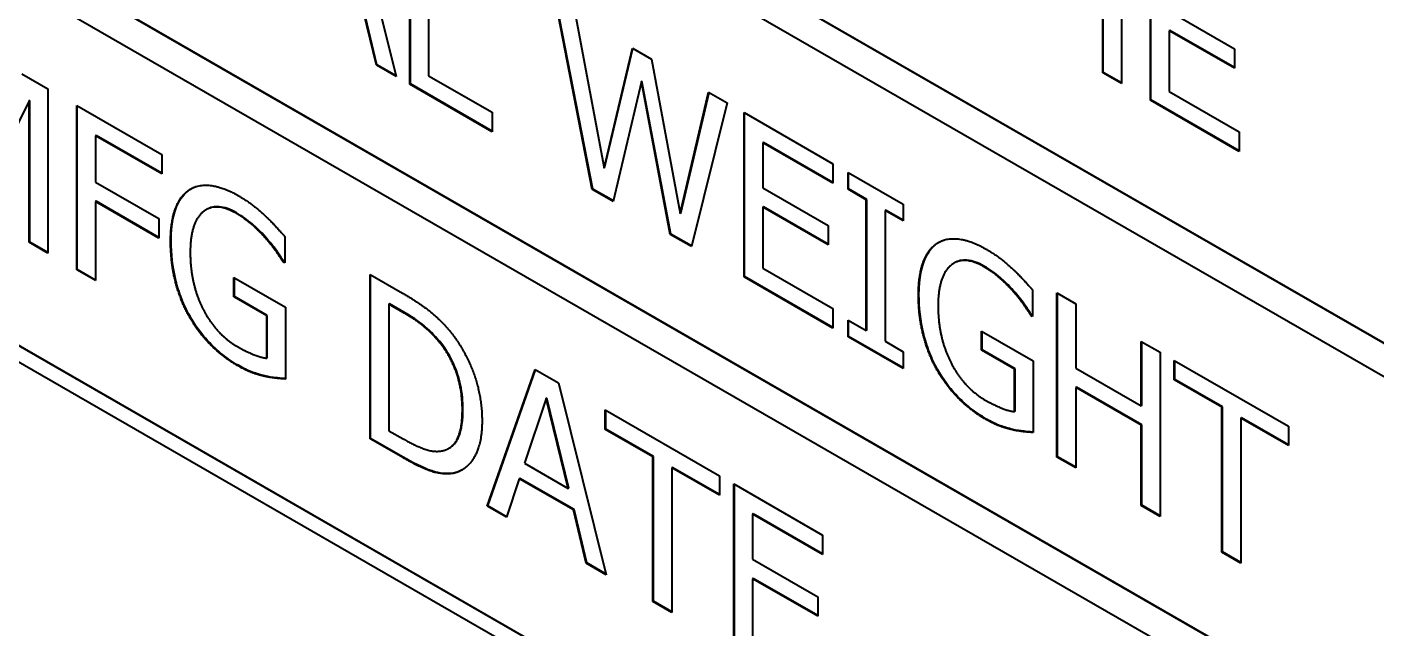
# Model space of a CAD drawing. Header units: millimetres. Extents: x 0 to 4205, y 0 to 2970.
# Drawn here: x 3783.57 to 3791.96, y 2352.49 to 2356.23 of the extents above; entities that cross this region are included whole.
import ezdxf

# ---------------------------------------------------------------- set-up
doc = ezdxf.new("R2010")
doc.units = ezdxf.units.MM
doc.header["$LTSCALE"] = 5
doc.layers.add('가시적인 것(ISO)', color=3, linetype='Continuous', lineweight=40)
doc.layers.add('가시적인 좁은 것(ISO)', color=3, linetype='Continuous', lineweight=35)

msp = doc.modelspace()

# ---------------------------------------------------------------- linework, layer by layer
at = {"layer": '가시적인 것(ISO)'}
for p, q in [((3797.9637, 2350.8328), (3782.2306, 2359.8929)), ((3782.2341, 2359.895), (3797.9637, 2350.8369)), ((3782.2306, 2359.6886), (3797.9637, 2350.6285)), ((3797.9637, 2348.3802), (3782.2306, 2357.4403)), ((3782.2341, 2357.4423), (3797.9637, 2348.3843)), ((3782.2306, 2357.2359), (3797.9637, 2348.1758)), ((3785.5697, 2357.1146), (3785.8677, 2355.9211)), ((3785.9515, 2355.8729), (3785.9515, 2356.8948)), ((3785.955, 2355.8749), (3785.955, 2356.8928)), ((3786.0689, 2356.8272), (3786.0689, 2355.9261)), ((3790.2634, 2355.9446), (3790.2634, 2356.8249)), ((3790.267, 2355.9466), (3790.267, 2356.827)), ((3790.3809, 2356.8989), (3790.3809, 2355.877)), ((3790.56, 2355.7738), (3790.56, 2356.7958)), ((3790.5635, 2355.7759), (3790.5635, 2356.7937)), ((3785.7437, 2355.9925), (3785.6635, 2356.3244)), ((3785.7473, 2355.9945), (3785.6671, 2356.3264)), ((3787.0875, 2355.2187), (3786.8618, 2356.3705)), ((3787.091, 2355.2207), (3786.8663, 2356.368)), ((3790.6774, 2356.3273), (3791.0836, 2356.0934)), ((3786.9829, 2356.3008), (3787.1605, 2355.3513)), ((3790.681, 2356.2084), (3790.6774, 2356.2064)), ((3791.0836, 2355.9725), (3790.6774, 2356.2064)), ((3790.6774, 2356.2064), (3790.6774, 2355.8271)), ((3791.0836, 2355.9766), (3790.681, 2356.2084)), ((3787.1605, 2355.3513), (3787.3367, 2356.0971)), ((3787.1641, 2355.3534), (3787.3394, 2356.0955)), ((3787.3367, 2356.0971), (3787.4564, 2356.0282)), ((3791.0836, 2356.0934), (3791.0836, 2355.9725)), ((3785.7473, 2355.9945), (3785.7437, 2355.9925)), ((3785.8677, 2355.9211), (3785.7437, 2355.9925)), ((3785.8665, 2355.9259), (3785.7473, 2355.9945)), ((3787.4564, 2356.0282), (3787.634, 2355.0688)), ((3783.5369, 2355.9381), (3783.7002, 2355.8441)), ((3786.0689, 2355.9261), (3786.4636, 2355.6989)), ((3790.267, 2355.9466), (3790.2634, 2355.9446)), ((3790.3809, 2355.877), (3790.2634, 2355.9446)), ((3790.3809, 2355.881), (3790.267, 2355.9466)), ((3783.7002, 2355.8441), (3783.7002, 2354.8221)), ((3785.955, 2355.8749), (3785.9515, 2355.8729)), ((3786.4636, 2355.5779), (3785.9515, 2355.8729)), ((3786.4636, 2355.582), (3785.955, 2355.8749)), ((3787.3926, 2355.891), (3787.2178, 2355.1436)), ((3787.3961, 2355.893), (3787.3926, 2355.891)), ((3787.5724, 2354.9394), (3787.3926, 2355.891)), ((3787.5759, 2354.9415), (3787.3961, 2355.893)), ((3787.634, 2355.0688), (3787.8109, 2355.824)), ((3787.6375, 2355.0708), (3787.8136, 2355.8225)), ((3787.8109, 2355.824), (3787.9262, 2355.7576)), ((3790.6774, 2355.8271), (3791.1129, 2355.5763)), ((3783.5827, 2355.7701), (3783.3521, 2355.3042)), ((3783.5863, 2355.7721), (3783.5827, 2355.7701)), ((3783.5827, 2354.8898), (3783.5827, 2355.7701)), ((3783.5863, 2354.8918), (3783.5863, 2355.7721)), ((3783.8793, 2354.719), (3783.8793, 2355.741)), ((3783.8793, 2355.741), (3784.4079, 2355.4365)), ((3783.8828, 2354.7211), (3783.8828, 2355.7389)), ((3787.9262, 2355.7576), (3787.7042, 2354.8635)), ((3790.5635, 2355.7759), (3790.56, 2355.7738)), ((3791.1129, 2355.4554), (3790.56, 2355.7738)), ((3791.1129, 2355.4595), (3790.5635, 2355.7759)), ((3786.4636, 2355.6989), (3786.4636, 2355.5779)), ((3788.0315, 2354.675), (3788.0315, 2355.697)), ((3788.0315, 2355.697), (3788.5845, 2355.3785)), ((3788.0351, 2354.6771), (3788.0351, 2355.6949)), ((3791.1129, 2355.5763), (3791.1129, 2355.4554)), ((3784.0003, 2355.5544), (3783.9967, 2355.5524)), ((3784.4079, 2355.3156), (3783.9967, 2355.5524)), ((3783.9967, 2355.5524), (3783.9967, 2355.2642)), ((3784.4079, 2355.3197), (3784.0003, 2355.5544)), ((3788.1525, 2355.5105), (3788.149, 2355.5084)), ((3788.5845, 2355.2576), (3788.149, 2355.5084)), ((3788.149, 2355.5084), (3788.149, 2355.2285)), ((3788.5845, 2355.2617), (3788.1525, 2355.5105)), ((3784.4079, 2355.4365), (3784.4079, 2355.3156)), ((3787.1641, 2355.3534), (3787.1605, 2355.3513)), ((3788.5845, 2355.3785), (3788.5845, 2355.2576)), ((3788.679, 2355.2197), (3788.679, 2355.3241)), ((3788.679, 2355.3241), (3789.0214, 2355.1269)), ((3788.6826, 2355.2218), (3788.6826, 2355.3221)), ((3783.9967, 2355.2642), (3784.3907, 2355.0373)), ((3787.091, 2355.2207), (3787.0875, 2355.2187)), ((3787.2178, 2355.1436), (3787.0875, 2355.2187)), ((3787.2187, 2355.1472), (3787.091, 2355.2207)), ((3788.149, 2355.2285), (3788.5551, 2354.9946)), ((3788.6826, 2355.2218), (3788.679, 2355.2197)), ((3788.7915, 2355.155), (3788.679, 2355.2197)), ((3788.795, 2355.157), (3788.6826, 2355.2218)), ((3788.795, 2355.157), (3788.7915, 2355.155)), ((3788.7915, 2354.3417), (3788.7915, 2355.155)), ((3788.795, 2354.3438), (3788.795, 2355.157)), ((3784.0003, 2355.1453), (3783.9967, 2355.1433)), ((3784.3907, 2354.9164), (3783.9967, 2355.1433)), ((3783.9967, 2355.1433), (3783.9967, 2354.6514)), ((3784.3907, 2354.9205), (3784.0003, 2355.1453)), ((3784.6876, 2355.0944), (3784.6841, 2355.0924)), ((3787.6375, 2355.0708), (3787.634, 2355.0688)), ((3788.1525, 2355.1096), (3788.149, 2355.1076)), ((3788.149, 2355.1076), (3788.149, 2354.7283)), ((3788.5551, 2354.8737), (3788.149, 2355.1076)), ((3788.5551, 2354.8778), (3788.1525, 2355.1096)), ((3788.9125, 2355.0894), (3788.909, 2355.0873)), ((3789.0214, 2355.0226), (3788.909, 2355.0873)), ((3788.909, 2355.0873), (3788.909, 2354.2741)), ((3789.0214, 2355.0267), (3788.9125, 2355.0894)), ((3789.0214, 2355.1269), (3789.0214, 2355.0226)), ((3797.9637, 2345.9276), (3782.2306, 2354.9877)), ((3782.2341, 2354.9897), (3797.9637, 2345.9316)), ((3784.3907, 2355.0373), (3784.3907, 2354.9164)), ((3788.5551, 2354.9946), (3788.5551, 2354.8737)), ((3798.0521, 2345.7745), (3782.1422, 2354.9364)), ((3785.0554, 2354.9204), (3785.0518, 2354.9183)), ((3785.1736, 2354.926), (3785.1736, 2354.7621)), ((3787.5759, 2354.9415), (3787.5724, 2354.9394)), ((3787.7042, 2354.8635), (3787.5724, 2354.9394)), ((3787.7051, 2354.8671), (3787.5759, 2354.9415)), ((3783.5863, 2354.8918), (3783.5827, 2354.8898)), ((3783.7002, 2354.8221), (3783.5827, 2354.8898)), ((3783.7002, 2354.8262), (3783.5863, 2354.8918)), ((3785.1671, 2354.7699), (3785.1636, 2354.7678)), ((3785.1736, 2354.7621), (3785.1636, 2354.7678)), ((3785.1736, 2354.7661), (3785.1671, 2354.7699)), ((3788.149, 2354.7283), (3788.5845, 2354.4775)), ((3789.3413, 2354.7617), (3789.3377, 2354.7597)), ((3783.8828, 2354.7211), (3783.8793, 2354.719)), ((3783.9967, 2354.6514), (3783.8793, 2354.719)), ((3783.9967, 2354.6554), (3783.8828, 2354.7211)), ((3784.8563, 2354.5514), (3784.8563, 2354.6707)), ((3784.8563, 2354.6707), (3785.1772, 2354.4859)), ((3784.8598, 2354.5535), (3784.8598, 2354.6686)), ((3785.7043, 2353.668), (3785.7043, 2354.69)), ((3785.7043, 2354.69), (3785.9056, 2354.5741)), ((3785.7079, 2353.6701), (3785.7079, 2354.6879)), ((3788.0351, 2354.6771), (3788.0315, 2354.675)), ((3788.5845, 2354.3566), (3788.0315, 2354.675)), ((3788.5845, 2354.3607), (3788.0351, 2354.6771)), ((3789.709, 2354.5876), (3789.7055, 2354.5856)), ((3789.8272, 2354.5933), (3789.8272, 2354.4294)), ((3789.9784, 2353.5539), (3789.9784, 2354.5759)), ((3789.9784, 2354.5759), (3790.0958, 2354.5082)), ((3789.9819, 2353.556), (3789.9819, 2354.5738)), ((3784.8598, 2354.5535), (3784.8563, 2354.5514)), ((3785.0611, 2354.4335), (3784.8563, 2354.5514)), ((3785.0647, 2354.4355), (3784.8598, 2354.5535)), ((3785.1772, 2354.4859), (3785.1772, 2354.0395)), ((3785.8253, 2354.5068), (3785.8218, 2354.5047)), ((3785.8218, 2354.5047), (3785.8218, 2353.718)), ((3785.9113, 2354.4532), (3785.8218, 2354.5047)), ((3785.9149, 2354.4552), (3785.8253, 2354.5068)), ((3788.5845, 2354.4775), (3788.5845, 2354.3566)), ((3790.0958, 2354.5082), (3790.0958, 2354.1074)), ((3785.0647, 2354.4355), (3785.0611, 2354.4335)), ((3785.0611, 2354.1693), (3785.0611, 2354.4335)), ((3785.0647, 2354.1713), (3785.0647, 2354.4355)), ((3788.679, 2354.3022), (3788.679, 2354.4065)), ((3788.679, 2354.4065), (3788.7915, 2354.3417)), ((3788.6826, 2354.3042), (3788.6826, 2354.4045)), ((3789.8207, 2354.4372), (3789.8172, 2354.4351)), ((3789.8272, 2354.4294), (3789.8172, 2354.4351)), ((3789.8272, 2354.4334), (3789.8207, 2354.4372)), ((3788.795, 2354.3438), (3788.7915, 2354.3417)), ((3789.5099, 2354.2187), (3789.5099, 2354.338)), ((3789.5099, 2354.338), (3789.8308, 2354.1532)), ((3789.5134, 2354.2207), (3789.5134, 2354.3359)), ((3788.6826, 2354.3042), (3788.679, 2354.3022)), ((3789.0214, 2354.105), (3788.679, 2354.3022)), ((3789.0214, 2354.1091), (3788.6826, 2354.3042)), ((3788.909, 2354.2741), (3789.0214, 2354.2093)), ((3790.5027, 2353.8731), (3790.5027, 2354.2739)), ((3790.5027, 2354.2739), (3790.6201, 2354.2063)), ((3790.5062, 2353.8751), (3790.5062, 2354.2719)), ((3785.0647, 2354.1713), (3785.0611, 2354.1693)), ((3789.0214, 2354.2093), (3789.0214, 2354.105)), ((3789.5134, 2354.2207), (3789.5099, 2354.2187)), ((3789.7148, 2354.1007), (3789.5099, 2354.2187)), ((3789.7183, 2354.1028), (3789.5134, 2354.2207)), ((3789.8308, 2354.1532), (3789.8308, 2353.7068)), ((3790.6201, 2354.2063), (3790.6201, 2353.1843)), ((3790.709, 2354.0342), (3790.709, 2354.1551)), ((3790.709, 2354.1551), (3791.4195, 2353.746)), ((3790.7125, 2354.0363), (3790.7125, 2354.1531)), ((3786.4335, 2353.2481), (3786.7315, 2354.0985)), ((3786.437, 2353.2502), (3786.7338, 2354.0971)), ((3786.7315, 2354.0985), (3786.8762, 2354.0152)), ((3789.7183, 2354.1028), (3789.7148, 2354.1007)), ((3789.7148, 2353.8366), (3789.7148, 2354.1007)), ((3789.7183, 2353.8386), (3789.7183, 2354.1028)), ((3790.0958, 2354.1074), (3790.5027, 2353.8731)), ((3786.8762, 2354.0152), (3787.1741, 2352.8216)), ((3790.0994, 2353.9885), (3790.0958, 2353.9865)), ((3790.5027, 2353.7522), (3790.0958, 2353.9865)), ((3790.0958, 2353.9865), (3790.0958, 2353.4863)), ((3790.5062, 2353.7542), (3790.0994, 2353.9885)), ((3790.7125, 2354.0363), (3790.709, 2354.0342)), ((3791.0055, 2353.8635), (3790.709, 2354.0342)), ((3791.009, 2353.8655), (3790.7125, 2354.0363)), ((3786.801, 2353.9193), (3786.6649, 2353.5166)), ((3786.8045, 2353.9214), (3786.801, 2353.9193)), ((3786.9378, 2353.3594), (3786.801, 2353.9193)), ((3786.9413, 2353.3614), (3786.8045, 2353.9214)), ((3787.1677, 2353.7264), (3787.1677, 2353.8473)), ((3787.1677, 2353.8473), (3787.8782, 2353.4381)), ((3787.1712, 2353.7284), (3787.1712, 2353.8452)), ((3789.7183, 2353.8386), (3789.7148, 2353.8366)), ((3790.5062, 2353.8751), (3790.5027, 2353.8731)), ((3791.009, 2353.8655), (3791.0055, 2353.8635)), ((3791.0055, 2352.9624), (3791.0055, 2353.8635)), ((3791.009, 2352.9645), (3791.009, 2353.8655)), ((3787.1712, 2353.7284), (3787.1677, 2353.7264)), ((3787.4642, 2353.5556), (3787.1677, 2353.7264)), ((3787.4678, 2353.5576), (3787.1712, 2353.7284)), ((3790.5062, 2353.7542), (3790.5027, 2353.7522)), ((3790.5027, 2353.252), (3790.5027, 2353.7522)), ((3790.5062, 2353.254), (3790.5062, 2353.7542)), ((3791.1265, 2353.7979), (3791.123, 2353.7958)), ((3791.123, 2353.7958), (3791.123, 2352.8948)), ((3791.4195, 2353.6251), (3791.123, 2353.7958)), ((3791.4195, 2353.6291), (3791.1265, 2353.7979)), ((3791.4195, 2353.746), (3791.4195, 2353.6251)), ((3785.7079, 2353.6701), (3785.7043, 2353.668)), ((3785.9078, 2353.5509), (3785.7043, 2353.668)), ((3785.9113, 2353.5529), (3785.7079, 2353.6701)), ((3785.8218, 2353.718), (3785.9113, 2353.6664)), ((3786.1977, 2353.6101), (3786.1942, 2353.608)), ((3787.4678, 2353.5576), (3787.4642, 2353.5556)), ((3787.4642, 2352.6546), (3787.4642, 2353.5556)), ((3787.4678, 2352.6566), (3787.4678, 2353.5576)), ((3789.9819, 2353.556), (3789.9784, 2353.5539)), ((3790.0958, 2353.4863), (3789.9784, 2353.5539)), ((3790.0958, 2353.4904), (3789.9819, 2353.556)), ((3786.6649, 2353.5166), (3786.9378, 2353.3594)), ((3787.5852, 2353.49), (3787.5817, 2353.488)), ((3787.5817, 2353.488), (3787.5817, 2352.5869)), ((3787.8782, 2353.3172), (3787.5817, 2353.488)), ((3787.8782, 2353.3213), (3787.5852, 2353.49)), ((3786.2243, 2353.4547), (3786.2208, 2353.4526)), ((3786.6326, 2353.4192), (3786.5524, 2353.1797)), ((3786.6362, 2353.4212), (3786.6326, 2353.4192)), ((3786.97, 2353.2249), (3786.6326, 2353.4192)), ((3786.9735, 2353.2269), (3786.6362, 2353.4212)), ((3787.8782, 2353.4381), (3787.8782, 2353.3172)), ((3787.9678, 2352.3646), (3787.9678, 2353.3865)), ((3787.9678, 2353.3865), (3788.5207, 2353.0681)), ((3787.9713, 2352.3666), (3787.9713, 2353.3845)), ((3786.9413, 2353.3614), (3786.9378, 2353.3594)), ((3786.437, 2353.2502), (3786.4335, 2353.2481)), ((3786.5524, 2353.1797), (3786.4335, 2353.2481)), ((3786.5536, 2353.1831), (3786.437, 2353.2502)), ((3786.9735, 2353.2269), (3786.97, 2353.2249)), ((3787.0502, 2352.893), (3786.97, 2353.2249)), ((3787.0538, 2352.895), (3786.9735, 2353.2269)), ((3790.5062, 2353.254), (3790.5027, 2353.252)), ((3790.6201, 2353.1843), (3790.5027, 2353.252)), ((3790.6201, 2353.1884), (3790.5062, 2353.254)), ((3788.0888, 2353.2), (3788.0852, 2353.198)), ((3788.5207, 2352.9472), (3788.0852, 2353.198)), ((3788.0852, 2353.198), (3788.0852, 2352.9181)), ((3788.5207, 2352.9513), (3788.0888, 2353.2)), ((3788.5207, 2353.0681), (3788.5207, 2352.9472)), ((3791.009, 2352.9645), (3791.0055, 2352.9624)), ((3791.123, 2352.8989), (3791.009, 2352.9645)), ((3787.0538, 2352.895), (3787.0502, 2352.893)), ((3787.1741, 2352.8216), (3787.0502, 2352.893)), ((3787.173, 2352.8264), (3787.0538, 2352.895)), ((3788.0852, 2352.9181), (3788.4914, 2352.6842)), ((3791.123, 2352.8948), (3791.0055, 2352.9624)), ((3788.0888, 2352.7992), (3788.0852, 2352.7972)), ((3788.4914, 2352.5633), (3788.0852, 2352.7972)), ((3788.0852, 2352.7972), (3788.0852, 2352.4179)), ((3788.4914, 2352.5674), (3788.0888, 2352.7992)), ((3787.4678, 2352.6566), (3787.4642, 2352.6546)), ((3787.5817, 2352.5869), (3787.4642, 2352.6546)), ((3787.5817, 2352.591), (3787.4678, 2352.6566)), ((3788.4914, 2352.6842), (3788.4914, 2352.5633))]:
    msp.add_line(p, q, dxfattribs=at)
for points, degree in [([(3784.5791, 2355.2162), (3784.6328, 2355.2524), (3784.7904, 2355.2345), (3784.8842, 2355.1805)], 2), ([(3784.463, 2354.8946), (3784.463, 2355.018), (3784.5232, 2355.1788), (3784.5791, 2355.2162)], 2), ([(3784.5826, 2355.2183), (3784.5852, 2355.22), (3784.5878, 2355.2216), (3784.5904, 2355.2232)], 3), ([(3784.8842, 2355.1805), (3784.9293, 2355.1545), (3785.011, 2355.0926), (3785.0482, 2355.0579)], 2), ([(3784.8706, 2355.0707), (3784.7431, 2355.1441), (3784.5855, 2355.0129), (3784.5855, 2354.8283)], 2), ([(3785.0518, 2354.9183), (3785.016, 2354.9596), (3784.9236, 2355.0402), (3784.8706, 2355.0707)], 2), ([(3785.0482, 2355.0579), (3785.0783, 2355.0306), (3785.1514, 2354.9521), (3785.1736, 2354.926)], 2), ([(3784.5784, 2354.4299), (3784.5225, 2354.53), (3784.463, 2354.7646), (3784.463, 2354.8946)], 2), ([(3785.1636, 2354.7678), (3785.1414, 2354.803), (3785.0948, 2354.8704), (3785.0518, 2354.9183)], 2), ([(3789.2327, 2354.8835), (3789.2864, 2354.9197), (3789.444, 2354.9018), (3789.5378, 2354.8478)], 2), ([(3784.5855, 2354.8283), (3784.5855, 2354.7256), (3784.6271, 2354.5476), (3784.6665, 2354.4719)], 2), ([(3789.1167, 2354.5619), (3789.1167, 2354.6853), (3789.1768, 2354.8461), (3789.2327, 2354.8835)], 2), ([(3789.2363, 2354.8855), (3789.2388, 2354.8873), (3789.2414, 2354.8889), (3789.2441, 2354.8905)], 3), ([(3789.5378, 2354.8478), (3789.583, 2354.8218), (3789.6646, 2354.7598), (3789.7019, 2354.7251)], 2), ([(3789.5242, 2354.738), (3789.3967, 2354.8114), (3789.2392, 2354.6802), (3789.2392, 2354.4955)], 2), ([(3789.7055, 2354.5856), (3789.6696, 2354.6269), (3789.5772, 2354.7075), (3789.5242, 2354.738)], 2), ([(3789.7019, 2354.7251), (3789.732, 2354.6979), (3789.805, 2354.6194), (3789.8272, 2354.5933)], 2), ([(3785.9056, 2354.5741), (3786.0302, 2354.5023), (3786.1721, 2354.3776), (3786.2222, 2354.3106)], 2), ([(3789.232, 2354.0972), (3789.1761, 2354.1973), (3789.1167, 2354.4319), (3789.1167, 2354.5619)], 2), ([(3789.8172, 2354.4351), (3789.795, 2354.4703), (3789.7484, 2354.5377), (3789.7055, 2354.5856)], 2), ([(3789.2392, 2354.4955), (3789.2392, 2354.3928), (3789.2807, 2354.2149), (3789.3201, 2354.1392)], 2), ([(3784.8835, 2354.1209), (3784.7897, 2354.1749), (3784.6342, 2354.3306), (3784.5784, 2354.4299)], 2), ([(3784.6665, 2354.4719), (3784.7044, 2354.3971), (3784.8119, 2354.2797), (3784.8792, 2354.2409)], 2), ([(3786.1449, 2354.2574), (3786.0976, 2354.3169), (3785.9909, 2354.4074), (3785.9113, 2354.4532)], 2), ([(3786.2222, 2354.3106), (3786.3074, 2354.1961), (3786.4013, 2353.9259), (3786.4013, 2353.7768)], 2), ([(3784.8792, 2354.2409), (3784.9286, 2354.2125), (3785.0275, 2354.1721), (3785.0611, 2354.1693)], 2), ([(3786.2788, 2353.849), (3786.2788, 2353.9666), (3786.2115, 2354.1719), (3786.1449, 2354.2574)], 2), ([(3789.3201, 2354.1392), (3789.3581, 2354.0643), (3789.4655, 2353.947), (3789.5328, 2353.9082)], 2), ([(3785.0468, 2354.0566), (3785.0031, 2354.0669), (3784.9329, 2354.0924), (3784.8835, 2354.1209)], 2), ([(3785.1772, 2354.0395), (3785.155, 2354.0407), (3785.079, 2354.0488), (3785.0468, 2354.0566)], 2), ([(3789.5371, 2353.7881), (3789.4433, 2353.8422), (3789.2879, 2353.9979), (3789.232, 2354.0972)], 2), ([(3789.5328, 2353.9082), (3789.5823, 2353.8797), (3789.6811, 2353.8394), (3789.7148, 2353.8366)], 2), ([(3786.1556, 2353.5937), (3786.2172, 2353.6062), (3786.2788, 2353.7298), (3786.2788, 2353.849)], 2), ([(3786.4013, 2353.7768), (3786.4013, 2353.6369), (3786.3031, 2353.4681), (3786.2208, 2353.4526)], 2), ([(3789.7004, 2353.7239), (3789.6567, 2353.7342), (3789.5866, 2353.7597), (3789.5371, 2353.7881)], 2), ([(3789.8308, 2353.7068), (3789.8086, 2353.708), (3789.7327, 2353.7161), (3789.7004, 2353.7239)], 2), ([(3785.9113, 2353.6664), (3785.9894, 2353.6215), (3786.1076, 2353.5824), (3786.1556, 2353.5937)], 2), ([(3786.2208, 2353.4526), (3786.1534, 2353.4425), (3786.0152, 2353.489), (3785.9078, 2353.5509)], 2), ([(3786.2779, 2353.474), (3786.2616, 2353.4648), (3786.2437, 2353.4583), (3786.2243, 2353.4547)], 3)]:
    msp.add_open_spline(points, degree=degree, dxfattribs=at)
for points, knots in [([(3784.4666, 2354.8967), (3784.4666, 2355.0077), (3784.4848, 2355.0739), (3784.5217, 2355.16), (3784.5478, 2355.195), (3784.5826, 2355.2183)], [-0.08477293, -0.08477293, -0.08477293, -0.08477293, -0.04339478, -0.04339478, 0, 0, 0, 0]), ([(3784.8741, 2355.0727), (3784.855, 2355.0838), (3784.8358, 2355.0929), (3784.7992, 2355.1058), (3784.7819, 2355.1097), (3784.7359, 2355.1133), (3784.7102, 2355.1074), (3784.6876, 2355.0944)], [-0.19072632, -0.19072632, -0.19072632, -0.19072632, -0.16422794, -0.16422794, -0.13916, -0.13916, -0.09508178, -0.09508178, -0.09508178, -0.09508178]), ([(3785.0554, 2354.9204), (3785.0241, 2354.9564), (3784.9921, 2354.9856), (3784.9409, 2355.0302), (3784.9076, 2355.0535), (3784.8741, 2355.0727)], [-0.04479022, -0.04479022, -0.04479022, -0.04479022, -0.02837861, -0.02837861, 0, 0, 0, 0]), ([(3784.5819, 2354.4319), (3784.5629, 2354.466), (3784.5465, 2354.5008), (3784.5154, 2354.5799), (3784.5039, 2354.6192), (3784.4745, 2354.7353), (3784.4666, 2354.8191), (3784.4666, 2354.8967)], [-0.09310878, -0.09310878, -0.09310878, -0.09310878, -0.07687464, -0.07687464, -0.05694028, -0.05694028, 0, 0, 0, 0]), ([(3785.1671, 2354.7699), (3785.1524, 2354.7932), (3785.1372, 2354.8162), (3785.1036, 2354.8647), (3785.0792, 2354.8938), (3785.0554, 2354.9204)], [-0.0416334, -0.0416334, -0.0416334, -0.0416334, -0.02229884, -0.02229884, 0, 0, 0, 0]), ([(3789.1202, 2354.564), (3789.1202, 2354.675), (3789.1385, 2354.7411), (3789.1754, 2354.8273), (3789.2015, 2354.8623), (3789.2363, 2354.8855)], [-0.08477293, -0.08477293, -0.08477293, -0.08477293, -0.04339478, -0.04339478, 0, 0, 0, 0]), ([(3789.5278, 2354.74), (3789.5086, 2354.7511), (3789.4895, 2354.7602), (3789.4528, 2354.7731), (3789.4355, 2354.777), (3789.3895, 2354.7806), (3789.3638, 2354.7747), (3789.3413, 2354.7617)], [-0.19072632, -0.19072632, -0.19072632, -0.19072632, -0.16422794, -0.16422794, -0.13916, -0.13916, -0.09508178, -0.09508178, -0.09508178, -0.09508178]), ([(3789.709, 2354.5876), (3789.6777, 2354.6237), (3789.6457, 2354.6529), (3789.5946, 2354.6975), (3789.5612, 2354.7208), (3789.5278, 2354.74)], [-0.04479022, -0.04479022, -0.04479022, -0.04479022, -0.02837861, -0.02837861, 0, 0, 0, 0]), ([(3789.2355, 2354.0992), (3789.2165, 2354.1332), (3789.2002, 2354.1681), (3789.169, 2354.2472), (3789.1576, 2354.2865), (3789.1282, 2354.4026), (3789.1202, 2354.4864), (3789.1202, 2354.564)], [-0.09310878, -0.09310878, -0.09310878, -0.09310878, -0.07687464, -0.07687464, -0.05694028, -0.05694028, 0, 0, 0, 0]), ([(3789.8207, 2354.4372), (3789.806, 2354.4605), (3789.7908, 2354.4834), (3789.7573, 2354.532), (3789.7328, 2354.5611), (3789.709, 2354.5876)], [-0.0416334, -0.0416334, -0.0416334, -0.0416334, -0.02229884, -0.02229884, 0, 0, 0, 0]), ([(3784.887, 2354.1229), (3784.8531, 2354.1424), (3784.8193, 2354.1651), (3784.7551, 2354.2163), (3784.7243, 2354.2446), (3784.6524, 2354.322), (3784.6145, 2354.3741), (3784.5819, 2354.4319)], [-0.0951454, -0.0951454, -0.0951454, -0.0951454, -0.0664999, -0.0664999, -0.03983799, -0.03983799, 0, 0, 0, 0]), ([(3786.1484, 2354.2595), (3786.1169, 2354.2991), (3786.0834, 2354.334), (3786.0259, 2354.3827), (3785.9855, 2354.4145), (3785.9149, 2354.4552)], [-0.1576458, -0.1576458, -0.1576458, -0.1576458, -0.059904, -0.059904, 0, 0, 0, 0]), ([(3786.2823, 2353.8511), (3786.2823, 2353.8987), (3786.2782, 2353.9497), (3786.2578, 2354.0467), (3786.2435, 2354.0921), (3786.2027, 2354.181), (3786.1778, 2354.2217), (3786.1484, 2354.2595)], [-0.09412968, -0.09412968, -0.09412968, -0.09412968, -0.0591507, -0.0591507, -0.029243, -0.029243, 0, 0, 0, 0]), ([(3785.0503, 2354.0587), (3785.0244, 2354.0647), (3784.9981, 2354.072), (3784.9445, 2354.0915), (3784.9144, 2354.1071), (3784.887, 2354.1229)], [-0.04611182, -0.04611182, -0.04611182, -0.04611182, -0.02323585, -0.02323585, 0, 0, 0, 0]), ([(3785.1772, 2354.0418), (3785.1548, 2354.0431), (3785.126, 2354.0462), (3785.0978, 2354.0492), (3785.0739, 2354.053), (3785.0503, 2354.0587)], [-0.02580351, -0.02580351, -0.02580351, -0.02580351, -0.02082006, -0.02082006, 0, 0, 0, 0]), ([(3789.5407, 2353.7902), (3789.5068, 2353.8097), (3789.4729, 2353.8324), (3789.4087, 2353.8836), (3789.3779, 2353.9118), (3789.306, 2353.9893), (3789.2681, 2354.0414), (3789.2355, 2354.0992)], [-0.0951454, -0.0951454, -0.0951454, -0.0951454, -0.0664999, -0.0664999, -0.03983799, -0.03983799, 0, 0, 0, 0]), ([(3786.1977, 2353.6101), (3786.204, 2353.6137), (3786.2101, 2353.618), (3786.2361, 2353.6402), (3786.2481, 2353.6618), (3786.2758, 2353.7243), (3786.2823, 2353.7878), (3786.2823, 2353.8511)], [-0.0664739, -0.0664739, -0.0664739, -0.0664739, -0.0620903, -0.0620903, -0.04638943, -0.04638943, 0, 0, 0, 0]), ([(3789.704, 2353.7259), (3789.678, 2353.732), (3789.6518, 2353.7393), (3789.5982, 2353.7588), (3789.5681, 2353.7744), (3789.5407, 2353.7902)], [-0.04611182, -0.04611182, -0.04611182, -0.04611182, -0.02323585, -0.02323585, 0, 0, 0, 0]), ([(3789.8308, 2353.709), (3789.8084, 2353.7104), (3789.7796, 2353.7135), (3789.7515, 2353.7165), (3789.7276, 2353.7202), (3789.704, 2353.7259)], [-0.02580351, -0.02580351, -0.02580351, -0.02580351, -0.02082006, -0.02082006, 0, 0, 0, 0]), ([(3786.2243, 2353.4547), (3786.1621, 2353.4453), (3786.1127, 2353.4595), (3786.0328, 2353.4863), (3785.9672, 2353.5207), (3785.9113, 2353.5529)], [-0.06880073, -0.06880073, -0.06880073, -0.06880073, -0.04741805, -0.04741805, 0, 0, 0, 0])]:
    msp.add_open_spline(points, degree=3, knots=knots, dxfattribs=at)
at = {"layer": '가시적인 좁은 것(ISO)'}
for p, q in [((3784.5826, 2355.2183), (3784.5791, 2355.2162)), ((3784.8741, 2355.0727), (3784.8706, 2355.0707)), ((3784.4666, 2354.8967), (3784.463, 2354.8946)), ((3789.2363, 2354.8855), (3789.2327, 2354.8835)), ((3789.5278, 2354.74), (3789.5242, 2354.738)), ((3789.1202, 2354.564), (3789.1167, 2354.5619)), ((3784.5819, 2354.4319), (3784.5784, 2354.4299)), ((3785.9149, 2354.4552), (3785.9113, 2354.4532)), ((3786.1484, 2354.2595), (3786.1449, 2354.2574)), ((3784.887, 2354.1229), (3784.8835, 2354.1209)), ((3785.0503, 2354.0587), (3785.0468, 2354.0566)), ((3789.2355, 2354.0992), (3789.232, 2354.0972)), ((3786.2823, 2353.8511), (3786.2788, 2353.849)), ((3789.5407, 2353.7902), (3789.5371, 2353.7881)), ((3789.704, 2353.7259), (3789.7004, 2353.7239)), ((3785.9113, 2353.5529), (3785.9078, 2353.5509))]:
    msp.add_line(p, q, dxfattribs=at)

doc.saveas('drawing.dxf')
